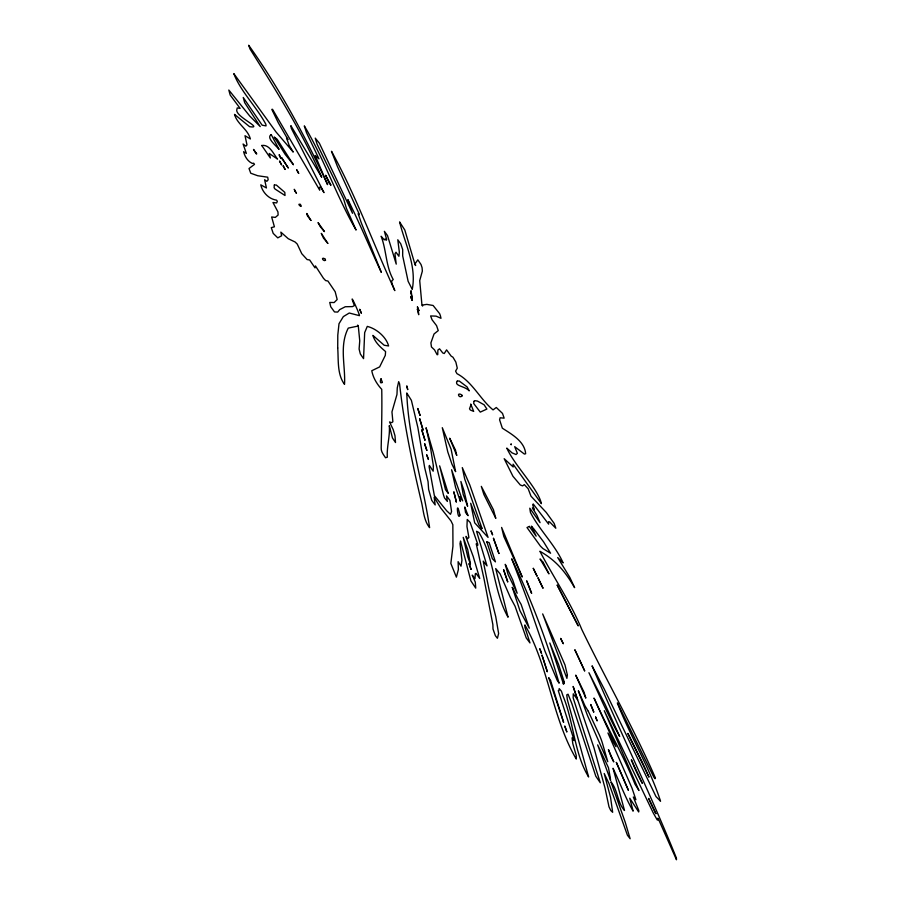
<?xml version="1.0" encoding="UTF-8"?>
<svg xmlns="http://www.w3.org/2000/svg" width="905" height="905" viewBox="0 0 905 905"><rect width="100%" height="100%" fill="white"/><g stroke="black" fill="none" stroke-linecap="round" stroke-linejoin="round"><path stroke-width="1.36" d="M337.712 347.984C338.606 359.896 336.977 374.263 344.522 384.376C345.597 365.586 339.081 346.038 348.255 328.108L357.882 326.094L357.645 325.133L358.29 326.015L359.749 340.846L359.104 349.036L360.337 353.968L363.55 358.629L364.67 332.621L367.283 326.388C377.215 328.911 386.514 337.667 388.596 345.959L384.173 345.246L372.905 335.404C374.817 342.248 380.428 347.181 385.587 351.57L385.304 355.36L379.648 366.898L371.774 370.745C373.109 377.792 376.955 384.195 381.74 389.354C382.114 408.834 381.571 428.416 381.186 447.771C380.881 451.674 383.528 454.695 385.53 457.749L387.317 457.195C386.616 446.674 390.179 436.301 389.297 425.655L392.453 437.963L395.508 442.545L394.987 435.757L393.2 429.637L389.535 421.945L391.673 422.703L392.883 421.753L391.956 411.911L396.967 394.456L397.261 387.928L398.675 381.661L399.58 383.844C403.992 424.241 412.397 463.994 421.798 503.452C423.495 511.597 424.162 521.009 429.603 527.638C423.008 482.659 408.381 438.699 406.775 392.974L411.39 400.338L417.861 427.499L424.705 467.795L428.054 481.607L428.631 489.435L431.73 500.352L435.181 504.956L434.151 497.23L440.826 508.124L451.007 520.941L452.839 524.73L452.952 546.1L450.837 563.43L456.392 577.152L458.383 569.494L458.1 561.677L461.018 566.179L461.957 560.24L460.012 543.645L460.543 541.032L470.905 580.908L475.736 588.126L475.295 582.13L472.218 575.116L474.989 578.691L475.295 573.713L476.041 573.374L479.74 578.499L473.168 556.371L466.064 537.208L466.052 536.36L467.625 538.633L468.892 537.536L466.957 526.529L467.24 519.459L470.17 522.479L477.704 544.12L477.716 545.41L476.234 543.758L484.107 579.245L492.874 624.676L492.999 629.02L495.363 635.672L497.411 638.285L498.621 633.5L495.759 616.735L489.186 590.252L483.225 561.157L487.037 565.919L476.562 531.303L478.903 532.479C494.594 558.023 493.372 591.293 508.056 617.221L495.702 568.578L500.114 573.883L510.318 597.424L515.058 606.226L526.224 637.901L529.979 642.946L524.957 627.357L524.889 624.925C548.735 666.51 552.118 717.699 576.27 759.069L576.236 755.505L572.797 743.639L572.073 737.869L574.223 740.539L558.272 690.628L559.041 690.504L559.2 688.603L561.439 691.216L562.899 695.685C573.838 721.692 573.917 752.734 588.623 776.988L567.356 699.667L566.756 694.893L568.046 694.203L571.847 703.558L595.818 776.252L600.32 782.802L573.148 697.8L573.272 693.83L577.548 699.723L573.125 686.454L593.929 747.643L605.004 787.972L608.997 806.808L610.762 810.507L612.651 812.305L610.558 797.407L604.212 773.492L608.941 783.402L627.414 835.191L630.129 838.743L625.242 822.306L610.92 781.796C617.991 790.235 617.131 802.418 624.507 810.495L613.036 768.288C619.857 782.486 625.253 797.622 633.138 811.14L629.744 798.21L638.681 811.955L638.806 810.529L633.308 797L635.887 799.658L632.063 788.278L607.934 732.971L616.011 746.682L593.963 698.083L594.608 699.113C607.142 727.959 623.262 754.928 634.993 784.149L638.953 790.506L604.269 710.708L653.32 813.086L657.268 819.987L657.901 820.032L657.799 818.233L658.591 819.432L676.476 859.75L676.397 858.042C650.288 793.119 619.371 730.245 592.062 665.831L604.416 689.384L655.989 796.57L660.548 801.219C649.485 767.089 630.197 736.263 617.368 702.902L653.715 776.976L655.016 778.707L655.446 778.074C633.421 727.315 605.818 679.259 581.791 629.484C570.433 601.995 553.498 577.333 539.889 551.258C556.258 560.557 565.297 571.802 574.618 587.65L569.811 577.367L557.706 557.548L563.114 562.887C554.991 544.708 539.561 530.319 530.421 512.377L529.787 508.214L540.059 522.649L536.993 515.431L532.389 507.943L534.267 509.639L532.717 504.877L533.203 503.949L548.645 524.142L548.521 521.687L549.64 521.914L555.817 528.237L554.177 523.429L546.235 512.434L530.986 496.178L528.169 488.723L524.312 484.627L522.604 485.894L520.307 484.99L512.92 476.245L504.176 458.699L513.169 466.969L513.09 464.175L541.405 503.644C538.068 488.53 514.911 466.052 506.789 448.099L512.026 452.862L516.031 454.525L517.355 453.315L514.696 446.674L524.391 454.072L525.647 453.756C524.742 441.436 511.664 434.219 502.343 428.189L499.594 419.83L500.103 417.793L504.142 418.155L502.501 413.415L496.291 407.488L493.044 409.886C480.035 399.128 472.421 381.82 456.957 373.652L455.577 371.141L457.285 368.188L455.86 362.113L452.941 357.204L451.176 356.129L446.584 349.884L444.242 353.516L442.76 352.961L439.536 348.798L437.884 350.065L437.737 354.647L437.115 354.692L434.536 349.896L431.459 346.966L430.893 342.882L434.038 333.979L438.246 330.597L436.572 325.664L432.036 319.725L430.61 315.947L436.097 316.139L441.007 318.311L440.418 315.8L439.66 313.707L433.11 305.483L426.798 304.385L422.375 305.064L422.612 306.026L421.956 305.121L419.716 280.607L422.352 271.115L422.092 267.767L421.017 264.498L417.827 259.837L415.191 263.581L415.655 265.516L415.09 264.848L404.807 229.994L399.58 221.917C405.055 244.022 416.798 266.194 412.25 289.351L408.132 281.331L402.68 255.866L402.691 249.61L400.757 243.864L397.793 239.78L399.343 252.144L398.901 256.262L395.983 252.235L394.953 253.819L396.232 264.124L387.51 235.583L384.387 231.329L386.707 239.689L386.164 240.278L385.066 238.965L384.274 239.882L381.129 236.25C386.559 250.481 385.745 266.251 393.234 279.543L391.707 280.935L391.922 283.378L394.806 290.618C373.482 244.327 356.129 195.966 331.49 151.282L337.475 166.599L359.081 213.784L359.24 214.643L358.142 213.648L361.378 223.105L381.299 272.326C370.032 248.264 359.794 223.399 347.882 199.632L352.531 213.309L319.386 143.228L315.234 138.114L317.157 144.302L343.549 198.681L346.423 208.297L356.072 230.051C336.513 196.43 324.307 159.054 304.306 125.886L306.524 132.696L318.99 158.85L315.166 155.445L327.576 184.643C305.109 136.089 279.792 88.848 248.694 45.25L250.052 49.04C275.64 89.9 301.489 130.637 320.755 175.05L321.716 177.267L290.867 125.637L291.274 128.25L323.99 192.641L320.743 187.177L319.533 187.233L319.714 190.163L272.518 109.313L271.805 109.381L278.333 122.854L287.994 139.562L286.534 137.922L289.102 145.23L293.231 152.074L275.946 131.859L233.807 73.599C240.413 91.235 256.556 106.847 265.844 124.245L266.059 125.886L262.156 125.173L243.241 97.469L244.667 102.638L260.244 126.61L249.746 116.032L228.818 90.036L230.175 95.036L240.119 108.362L237.223 107.933L236.906 109.381C234.101 116.259 264.679 128.985 249.588 126.677L234.519 114.381C237.121 124.109 247.744 129.019 250.38 138.951L245.017 135.727L246.986 144.924L245.877 146.18L243.083 144.008L246.352 153.375L243.615 151.712C244.791 156.531 247.597 161.26 252.224 163.398L253.683 163.183L254.486 164.382L249.022 168.522L250.764 173.24L257.699 175.728L267.676 177.188L268.174 179.767L266.839 181.339L264.622 179.733L266.421 187.957L260.776 184.846C262.427 192.369 268.864 199.066 276.545 200.152L277.337 201.363L276.625 202.935L272.959 202.494L277.948 211.94L278.118 215.028L275.312 217.404L271.647 216.974L274.419 226.804L271.285 227.619L273.197 233.388L277.778 237.868L281.647 235.753L280.844 232.121L288.254 238.716L295.12 242.008L297.247 244.067L301.772 253.705L307.123 259.565L309.657 259.973L315.008 267.857L315.46 265.946L323.481 278.321L325.63 280.584L327.904 281.025L335.178 291.727L337.18 299.521L334.149 302.542L329.748 302.44L330.732 306.75L334.522 311.942L337.689 312.078L339.748 309.589L345.28 306.738L352.464 306.603L354.398 305.596C347.09 286.704 359.862 314.205 359.432 315.653L349.262 313.017L343.334 316.614L339.002 323.719L337.791 335.155L337.712 347.984M470.826 405.236L469.514 408.777L470.329 410.01L473.677 411.39L470.702 404.026L470.826 405.236M547.039 670.605L547.276 671.793L541.948 655.005L547.039 670.605M567.378 675.051L566.903 678.377L542.672 613.918L565.014 664.983L567.378 675.051M462.184 395.757C459.129 399.467 455.871 391.39 461.867 394.942L462.184 395.757M433.393 466.052L433.156 471.2L429.366 465.442L429.094 466.629L434.366 495.623L446.663 510.771L450.475 514.312L451.561 511.529L449.898 500.352L446.516 495.895L447.375 501.427L444.502 497.92L443.473 494.933L433.19 452.183L426.085 427.748L430.475 447.353L433.393 466.052M457.229 381.118C453.609 386.073 464.955 385.937 469.22 390.847L467.093 386.91L459.186 380.982L457.229 381.118M459.763 496.8L459.751 497.23A29.627 4.729 62.8 0 0 459.898 498.859L460.407 501.438L455.577 487.433L451.584 469.729L462.659 500.872L459.763 496.8M410.836 292.835L412.273 298.39L411.028 290.675L410.836 292.835M456.697 455.283L449.672 438.19L455.475 450.09L456.697 455.283M564.301 682.234L564.177 683.614L563.272 683.151L563.521 684.146L549.799 642.946L558.577 664.519L564.301 682.234M381.039 378.833C380.111 380.089 379.862 384.048 381.944 382.589A17.048 2.726 62.8 0 1 382.408 382.555L381.039 378.833M406.854 386.118L407.691 389.535L406.854 386.118M481.901 528.101L481.856 528.746L478.892 524.832L470.679 503.259L474.684 522.807L488.067 537.389L469.831 485.035L462.285 467.591L464.684 478.937L481.901 528.101M610.23 777.463L610.581 780.427L597.651 744.872L608.465 767.7L610.23 777.463M271.217 134.585C266.002 137.639 275.38 144.936 279.045 149.382L271.217 134.585M428.427 459.423L426.764 454.966L428.427 459.423M505.51 565.32L508.078 574.494L517.174 593.228L512.705 579.958L505.262 564.324L505.51 565.32M541.507 653.353L539.855 648.896L541.507 653.353M418.427 311.897L418.698 314.702L417.329 308.99L418.427 311.897M459.944 515.058C457.715 522.253 455.577 495.929 459.944 515.058M274.328 185.016L274.102 187.697L274.905 188.93L285.018 195.514L284.803 192.358L276.33 185.027L274.328 185.016M486.856 541.903L492.377 558.758L495.442 561.869L489.119 542.604L486.856 541.903M537.004 576.044L533.283 568.363L537.004 576.044M559.019 682.936L557.322 680.583L544.968 651.148L527.219 599.562A888.11 141.768 62.8 0 0 519.493 579.019L511.721 558.815C530.952 598.793 546.79 640.355 559.019 682.936M473.96 401.345L473.688 403.483L480.272 412.103L486.901 409.06L484.096 404.784L477.501 401.085L474.831 400.666L473.96 401.345M456.177 501.042L456.369 502.162L453.824 491.788L456.177 501.042M511.348 444.57C510.216 445.158 511.28 442.568 511.348 444.57M255.866 152.674L256.092 153.703L253.513 149.404L256.715 153.929L255.866 152.674M471.053 569.358L469.095 563.758L471.053 569.358M566.802 731.806L564.844 726.206L566.802 731.806M325.495 260.312C323.447 261.975 320.065 256.375 325.155 258.864L325.495 260.312M261.749 145.501L270.357 158.013L269.249 153.465L277.541 159.099C273.593 154.031 269.441 144.076 261.749 145.501M293.356 164.642L285.143 154.336L274.226 137.051L277.179 139.302L293.356 164.642M420.01 415.293L417.771 408.54L420.01 415.293M426.832 450.396L424.592 443.654L426.832 450.396M542.966 588.058L542.638 587.537A90.647 14.469 62.8 0 1 540.76 583.68L537.966 577.684L542.966 588.058M529.357 526.416L527.004 527.536L540.443 546.145L542.921 548.554L550.579 553.227L543.588 541.869L533.973 529.097L531.393 526.156L536.145 536.156L529.357 526.416M330.857 185.061L329.013 183.036L325.63 175.242L328.029 179.654A28.915 4.616 62.8 0 0 329.839 182.878L330.857 185.061M300.381 204.428C295.754 202.856 303.775 209.609 300.381 204.428M522.14 576.779L503.836 536.495L501.608 527.434L522.14 576.779M648.896 776.931L627.855 733.401L641.668 760.947A117.152 18.7 62.8 0 1 648.896 776.931M448.145 493.112L445.486 489.639L439.649 465.837L448.145 493.112M578.137 625.717L557.22 585.173L578.137 625.717M470.43 563.962L467.795 557.05L463.213 537.344L467.715 549.55L470.43 563.962M424.943 440.147L421.832 430.011L424.943 440.147M619.608 736.308L615.423 728.717A249.158 39.775 62.8 0 1 603.103 703.66L588.929 672.698L605.241 704.69L619.608 736.308M423.042 429.966L419.66 418.698L423.042 429.966M318.164 222.754L320.132 226.499L324.465 231.612L318.164 222.754M628.375 790.235L616.384 762.474L628.375 790.235M584.653 670.843L574.935 649.937L584.653 670.843M466.788 514.164L465.498 512.354L464.763 506.981L468.089 515.646L466.788 514.164M455.577 471.55L451.98 464.254L447.783 451.912L442.285 427.68L451.109 449.231L455.577 471.55M543.226 562.412L540.047 558.962L548.95 573.872L543.226 562.412M310.913 220.413L307.361 215.729L306.806 213.478L310.913 220.413M613.681 761.705L611.927 758.322A13.247 2.115 62.8 0 1 610.117 754.227L608.432 749.634L613.681 761.705M498.904 553.487L493.474 538.317L498.904 553.487M642.256 783.21L637.527 774.058A34.797 5.554 62.8 0 1 633.738 765.709L631.339 759.781L642.256 783.21M288.186 167.855L281.738 157.877L288.186 167.855M327.791 243.366L323.458 238.049L321.286 233.354L327.791 243.366M563.227 643.625L560.704 638.466L563.227 643.625M279.826 156.542L279.147 154.665L281.331 158.647L279.826 156.542M294.94 191.181L294.261 189.292L296.444 193.285L294.94 191.181M588.318 711.307L585.026 705.934L578.363 690.787L587.447 715.403L607.775 761.739L602.391 743.084A24.164 3.858 62.8 0 0 599.472 735.211L588.318 711.307M512.298 587.424L519.945 610.694L529.289 628.194L521.11 604.37L519.493 601.621A14.616 2.33 62.8 0 1 516.291 595.501L512.298 587.424M298.65 173.341L296.636 169.654A44.175 7.048 62.8 0 0 297.79 171.679L298.65 173.341M281.523 164.721L279.509 161.033A44.175 7.048 62.8 0 0 280.663 163.058L281.523 164.721M285.075 169.405L283.061 165.706A44.13 7.048 62.8 0 0 284.215 167.742L285.075 169.405M531.586 593.239L526.778 581.01L531.586 593.239M495.736 518.18L483.904 494.526L481.313 486.358L493.451 509.775L495.736 518.18M585.75 697.891L575.716 675.13L583.997 692.133L585.75 697.891M412.171 300.415L410.723 296.75L412.171 300.415M418.891 310.63L417.431 306.965L418.891 310.63M361.242 313.051L359.783 309.386L361.242 313.051M492.546 534.719L491.087 531.054L492.546 534.719M593.737 711.997L590.75 704.554L593.737 711.997M507.705 581.802L503.587 569.709L507.705 581.802M597.074 720.719L595.626 717.054L597.074 720.719M550.557 680.47L548.713 677.664L563.623 722.36L550.557 680.47M467.58 506.121L463.202 494.481L460.894 481.46L464.061 490.861L467.58 506.121M655.865 813.64L648.647 798.493L655.865 813.64"/></g></svg>
